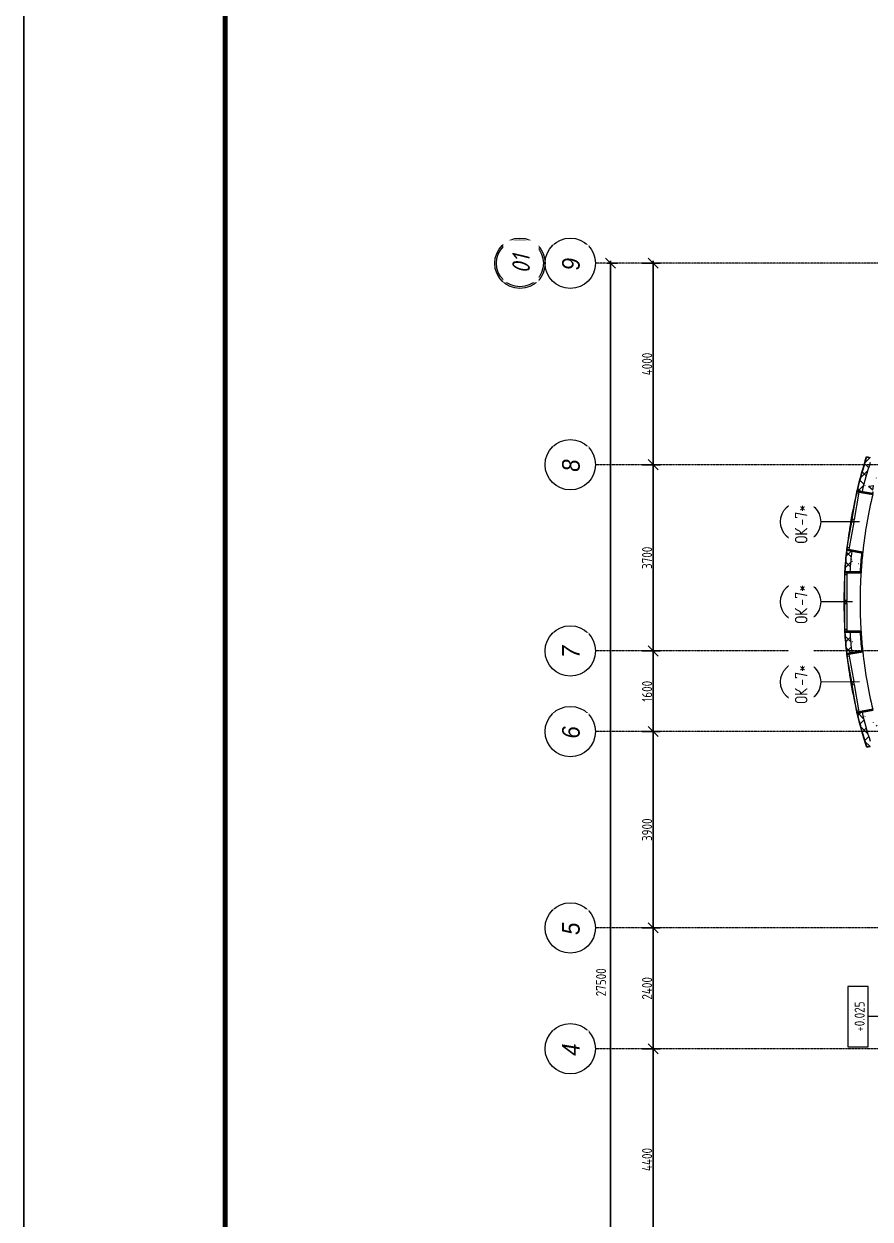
# Model space of a CAD drawing. Header units: millimetres. Extents: x -11854 to 4360091, y -19344 to 4989148.
# Drawn here: x -11854 to 4962, y 51879 to 75617 of the extents above; entities that cross this region are included whole.
import ezdxf

# ---------------------------------------------------------------- set-up
doc = ezdxf.new("R2010")
doc.units = ezdxf.units.MM
doc.linetypes.add('Линия сетки', pattern=[22.225, 12.7, -3.175, 3.175, -3.175])
doc.layers.get('0').update_dxf_attribs({"color": 254})
doc.layers.get('Defpoints').update_dxf_attribs({"color": 254})
for name, color, linetype, lineweight in [('A-ANNO-DIMS', 254, 'Continuous', 9), ('A-FLOR', 254, 'Continuous', 9), ('A-GLAZ', 254, 'Continuous', 9), ('A-GLAZ-IDEN', 254, 'Continuous', 9), ('A-WALL', 254, 'Continuous', 9), ('G-ANNO-DIMS', 254, 'Continuous', 9), ('S-GRID', 254, 'Continuous', 9), ('S-GRID-IDEN', 254, 'Continuous', 9)]:
    doc.layers.add(name, color=color, linetype=linetype, lineweight=lineweight)
doc.layers.add('РАМКА', color=7, linetype='Continuous')
doc.styles.add('Arial_I', font='arial.ttf', dxfattribs={"width": 0.9, "height": 350})
doc.styles.add('ISOCPEUR', font='isocpeur.ttf', dxfattribs={"width": 0.8, "height": 200})
doc.styles.add('ISOCPEUR_1', font='isocpeur.ttf', dxfattribs={"width": 0.8, "height": 250})
doc.styles.add('ISOCPEUR_I', font='isocpeui.ttf', dxfattribs={"width": 0.9, "height": 350})
doc.dimstyles.new('2_0_мм_ISOCPEUR', dxfattribs={"dimscale": 304.8, "dimtxt": 199.196235, "dimasz": 0.656168, "dimexe": 0.459318, "dimexo": 0.625, "dimgap": 0.065617, "dimtad": 1, "dimdec": 0, "dimtxsty": 'ISOCPEUR', "dimblk1": 'OBLIQUE', "dimblk2": 'OBLIQUE', "dimsah": 1, "dimcen": 2.5, "dimdle": 0.164042, "dimazin": 3, "dimtfac": 1, "dimtix": 1, "dimtmove": 0, "dimatfit": 3, "dimfxl": 0.787402, "dimfxlon": 1, "dimtvp": 1, "dimarcsym": 2})
doc.dimstyles.new('2_0_мм_ISOCPEUR_1', dxfattribs={"dimscale": 304.8, "dimtxt": 199.196235, "dimasz": 0.656168, "dimexe": 0.459318, "dimexo": 0.625, "dimgap": 0.065617, "dimtad": 1, "dimdec": 0, "dimtxsty": 'ISOCPEUR', "dimblk1": 'OBLIQUE', "dimblk2": 'OBLIQUE', "dimsah": 1, "dimcen": 2.5, "dimdle": 0.164042, "dimazin": 3, "dimtfac": 1, "dimtix": 1, "dimtmove": 1, "dimatfit": 3, "dimfxl": 0.787402, "dimfxlon": 1, "dimtvp": 1, "dimarcsym": 2})
pattern_1 = [(90, (23408.74, 513535.32), (-101.6, 406.4), [33.528, -271.272, 33.528, -271.272, -1625.6]), (90, (23408.74, 513535.32), (-101.6, 406.4), [-609.6, 33.528, -576.072, 33.528, -271.272, -711.2]), (90, (23408.74, 513535.32), (-101.6, 406.4), [-1524, 33.528, -169.672, 33.528, -474.472]), (210, (23357.94, 513687.72), (-301.152724, -291.18818), [33.528, -271.272, 33.528, -1896.872]), (210, (23357.94, 513687.72), (-301.152724, -291.18818), [-338.328, -271.272, 33.528, -576.072, -1016]), (210, (23357.94, 513687.72), (-301.152724, -291.18818), [-1219.2, 33.528, -271.272, 33.528, -677.672]), (210, (23357.94, 513687.72), (-301.152724, -291.18818), [-1557.528, -169.672, 33.528, -474.472]), (330, (23154.74, 513738.52), (402.752724, -115.21182), [33.528, -271.272, 33.528, -1896.872]), (330, (23154.74, 513738.52), (402.752724, -115.21182), [-338.328, -271.272, 33.528, -576.072, -1016]), (330, (23154.74, 513738.52), (402.752724, -115.21182), [-1219.2, 33.528, -271.272, 33.528, -677.672]), (330, (23154.74, 513738.52), (402.752724, -115.21182), [-1557.528, -169.672, 33.528, -474.472])]

# ---------------------------------------------------------------- blocks, each defined once
blk = doc.blocks.new('Окно 1800х800 - ОК 1200Х1800_ОК-3_1 _ВНУТРЕННИЕ ОКНА_ EI 31-V2-1Д')
at = {"layer": 'A-GLAZ', "lineweight": 18}
for p, q in [((-455, -110), (-415, -110)), ((-415, -150), (-455, -150)), ((-415, -110), (-415, -150)), ((665, -110), (705, -110)), ((665, -150), (665, -110)), ((705, -150), (665, -150))]:
    blk.add_line(p, q, dxfattribs=at)
at = {"layer": 'A-GLAZ'}
for p, q in [((-415, -110), (-415, -150)), ((-415, -110), (95, -110)), ((95, -150), (-415, -150)), ((155, -110), (95, -110)), ((95, -110), (95, -150)), ((95, -150), (155, -150)), ((155, -110), (665, -110)), ((155, -150), (155, -110)), ((665, -150), (155, -150)), ((665, -150), (665, -110))]:
    blk.add_line(p, q, dxfattribs=at)
blk = doc.blocks.new('Окно 1800х800 - ОК 1200Х1800_ОК-3_1 _ВНУТРЕННИЕ ОКНА_ EI 31-V3-1Д')
at = {"layer": 'A-GLAZ', "lineweight": 18}
for p, q in [((-455, -110), (-415, -110)), ((-415, -150), (-455, -150)), ((-415, -110), (-415, -150)), ((665, -110), (705, -110)), ((665, -150), (665, -110)), ((705, -150), (665, -150))]:
    blk.add_line(p, q, dxfattribs=at)
at = {"layer": 'A-GLAZ'}
for p, q in [((-415, -110), (-415, -150)), ((-415, -110), (95, -110)), ((95, -150), (-415, -150)), ((155, -110), (95, -110)), ((95, -110), (95, -150)), ((95, -150), (155, -150)), ((155, -110), (665, -110)), ((155, -150), (155, -110)), ((665, -150), (155, -150)), ((665, -150), (665, -110))]:
    blk.add_line(p, q, dxfattribs=at)
blk = doc.blocks.new('Окно 1800х800 - ОК 1200Х1800_ОК-3_1 _ВНУТРЕННИЕ ОКНА_ EI 31-7438847-1Д')
at = {"layer": 'A-GLAZ', "lineweight": 18}
for p, q in [((-455, -110), (-415, -110)), ((-415, -150), (-455, -150)), ((-415, -110), (-415, -150)), ((665, -110), (705, -110)), ((665, -150), (665, -110)), ((705, -150), (665, -150))]:
    blk.add_line(p, q, dxfattribs=at)
at = {"layer": 'A-GLAZ'}
for p, q in [((-415, -110), (-415, -150)), ((-415, -110), (95, -110)), ((95, -150), (-415, -150)), ((155, -110), (95, -110)), ((95, -110), (95, -150)), ((95, -150), (155, -150)), ((155, -110), (665, -110)), ((155, -150), (155, -110)), ((665, -150), (155, -150)), ((665, -150), (665, -110))]:
    blk.add_line(p, q, dxfattribs=at)
blk = doc.blocks.new('Ось сетки - Заголовок сетки - Окружность 5 мм-84278-1Д')
at = {"layer": 'S-GRID-IDEN'}
blk.add_circle((0, 0), 5, dxfattribs=at)
blk = doc.blocks.new('_Oblique')
at = {"color": 0, "linetype": 'ByBlock', "lineweight": -2}
blk.add_line((-0.5, -0.5), (0.5, 0.5), dxfattribs=at)
blk = doc.blocks.new('*D655')
at = {"layer": 'A-ANNO-DIMS', "color": 0, "lineweight": -2, "transparency": 16777216}
for p, q in [((-271, 70862), (-58, 70862)), ((-198, 43312), (-198, 70912)), ((-271, 43362), (-58, 43362))]:
    blk.add_line(p, q, dxfattribs=at)
at = {"layer": 'Defpoints', "color": 0, "transparency": 16777216}
for p in [(-290, 70862), (-198, 70862), (-290, 43362)]:
    blk.add_point(p, dxfattribs=at)
at = {"layer": 'A-ANNO-DIMS', "color": 0, "lineweight": -2, "transparency": 16777216, "xscale": 200, "yscale": 200, "zscale": 200}
for p, rotation in [((-198, 70862), 90), ((-198, 43362), 270)]:
    blk.add_blockref('_Oblique', p, dxfattribs=dict(at, rotation=rotation))
at = {"layer": 'A-ANNO-DIMS', "color": 0, "transparency": 16777216, "insert": (-484, 56303), "char_height": 200, "width": 666.54, "attachment_point": 1, "rotation": 90, "line_spacing_factor": 1.149209, "style": 'ISOCPEUR'}
blk.add_mtext('\\A1;27500', dxfattribs=at)
blk = doc.blocks.new('*D659')
at = {"layer": 'A-ANNO-DIMS', "color": 0, "lineweight": -2, "transparency": 16777216}
for p, q in [((650, 50812), (650, 55312)), ((429, 55262), (790, 55262)), ((429, 50862), (790, 50862))]:
    blk.add_line(p, q, dxfattribs=at)
at = {"layer": 'Defpoints', "color": 0, "transparency": 16777216}
for p in [(410, 55262), (650, 55262), (410, 50862)]:
    blk.add_point(p, dxfattribs=at)
at = {"layer": 'A-ANNO-DIMS', "color": 0, "lineweight": -2, "transparency": 16777216, "xscale": 200, "yscale": 200, "zscale": 200}
for p, rotation in [((650, 55262), 90), ((650, 50862), 270)]:
    blk.add_blockref('_Oblique', p, dxfattribs=dict(at, rotation=rotation))
at = {"layer": 'A-ANNO-DIMS', "color": 0, "transparency": 16777216, "insert": (530, 53062), "char_height": 200, "width": 570.01, "attachment_point": 5, "rotation": 90, "style": 'ISOCPEUR'}
blk.add_mtext('\\A1;4400', dxfattribs=at)
blk = doc.blocks.new('*D660')
at = {"layer": 'A-ANNO-DIMS', "color": 0, "lineweight": -2, "transparency": 16777216}
for p, q in [((650, 55212), (650, 57712)), ((429, 57662), (790, 57662)), ((429, 55262), (790, 55262))]:
    blk.add_line(p, q, dxfattribs=at)
at = {"layer": 'Defpoints', "color": 0, "transparency": 16777216}
for p in [(410, 57662), (650, 57662), (410, 55262)]:
    blk.add_point(p, dxfattribs=at)
at = {"layer": 'A-ANNO-DIMS', "color": 0, "lineweight": -2, "transparency": 16777216, "xscale": 200, "yscale": 200, "zscale": 200}
for p, rotation in [((650, 57662), 90), ((650, 55262), 270)]:
    blk.add_blockref('_Oblique', p, dxfattribs=dict(at, rotation=rotation))
at = {"layer": 'A-ANNO-DIMS', "color": 0, "transparency": 16777216, "insert": (530, 56462), "char_height": 200, "width": 551.62, "attachment_point": 5, "rotation": 90, "style": 'ISOCPEUR'}
blk.add_mtext('\\A1;2400', dxfattribs=at)
blk = doc.blocks.new('*D661')
at = {"layer": 'A-ANNO-DIMS', "color": 0, "lineweight": -2, "transparency": 16777216}
for p, q in [((429, 61562), (790, 61562)), ((650, 57612), (650, 61612)), ((429, 57662), (790, 57662))]:
    blk.add_line(p, q, dxfattribs=at)
at = {"layer": 'Defpoints', "color": 0, "transparency": 16777216}
for p in [(410, 61562), (650, 61562), (410, 57662)]:
    blk.add_point(p, dxfattribs=at)
at = {"layer": 'A-ANNO-DIMS', "color": 0, "lineweight": -2, "transparency": 16777216, "xscale": 200, "yscale": 200, "zscale": 200}
for p, rotation in [((650, 61562), 90), ((650, 57662), 270)]:
    blk.add_blockref('_Oblique', p, dxfattribs=dict(at, rotation=rotation))
at = {"layer": 'A-ANNO-DIMS', "color": 0, "transparency": 16777216, "insert": (530, 59612), "char_height": 200, "width": 533.23, "attachment_point": 5, "rotation": 90, "style": 'ISOCPEUR'}
blk.add_mtext('\\A1;3900', dxfattribs=at)
blk = doc.blocks.new('*D662')
at = {"layer": 'A-ANNO-DIMS', "color": 0, "lineweight": -2, "transparency": 16777216}
for p, q in [((429, 63162), (790, 63162)), ((650, 61512), (650, 63212)), ((429, 61562), (790, 61562))]:
    blk.add_line(p, q, dxfattribs=at)
at = {"layer": 'Defpoints', "color": 0, "transparency": 16777216}
for p in [(410, 63162), (650, 63162), (410, 61562)]:
    blk.add_point(p, dxfattribs=at)
at = {"layer": 'A-ANNO-DIMS', "color": 0, "lineweight": -2, "transparency": 16777216, "xscale": 200, "yscale": 200, "zscale": 200}
for p, rotation in [((650, 63162), 90), ((650, 61562), 270)]:
    blk.add_blockref('_Oblique', p, dxfattribs=dict(at, rotation=rotation))
at = {"layer": 'A-ANNO-DIMS', "color": 0, "transparency": 16777216, "insert": (530, 62362), "char_height": 200, "width": 496.46, "attachment_point": 5, "rotation": 90, "style": 'ISOCPEUR'}
blk.add_mtext('\\A1;1600', dxfattribs=at)
blk = doc.blocks.new('*D663')
at = {"layer": 'A-ANNO-DIMS', "color": 0, "lineweight": -2, "transparency": 16777216}
for p, q in [((429, 66862), (790, 66862)), ((650, 63112), (650, 66912)), ((429, 63162), (790, 63162))]:
    blk.add_line(p, q, dxfattribs=at)
at = {"layer": 'Defpoints', "color": 0, "transparency": 16777216}
for p in [(410, 66862), (650, 66862), (410, 63162)]:
    blk.add_point(p, dxfattribs=at)
at = {"layer": 'A-ANNO-DIMS', "color": 0, "lineweight": -2, "transparency": 16777216, "xscale": 200, "yscale": 200, "zscale": 200}
for p, rotation in [((650, 66862), 90), ((650, 63162), 270)]:
    blk.add_blockref('_Oblique', p, dxfattribs=dict(at, rotation=rotation))
at = {"layer": 'A-ANNO-DIMS', "color": 0, "transparency": 16777216, "insert": (530, 65012), "char_height": 200, "width": 533.23, "attachment_point": 5, "rotation": 90, "style": 'ISOCPEUR'}
blk.add_mtext('\\A1;3700', dxfattribs=at)
blk = doc.blocks.new('*D664')
at = {"layer": 'A-ANNO-DIMS', "color": 0, "lineweight": -2, "transparency": 16777216}
for p, q in [((429, 70862), (790, 70862)), ((650, 66812), (650, 70912)), ((429, 66862), (790, 66862))]:
    blk.add_line(p, q, dxfattribs=at)
at = {"layer": 'Defpoints', "color": 0, "transparency": 16777216}
for p in [(410, 70862), (650, 70862), (410, 66862)]:
    blk.add_point(p, dxfattribs=at)
at = {"layer": 'A-ANNO-DIMS', "color": 0, "lineweight": -2, "transparency": 16777216, "xscale": 200, "yscale": 200, "zscale": 200}
for p, rotation in [((650, 70862), 90), ((650, 66862), 270)]:
    blk.add_blockref('_Oblique', p, dxfattribs=dict(at, rotation=rotation))
at = {"layer": 'A-ANNO-DIMS', "color": 0, "transparency": 16777216, "insert": (530, 68862), "char_height": 200, "width": 551.62, "attachment_point": 5, "rotation": 90, "style": 'ISOCPEUR'}
blk.add_mtext('\\A1;4000', dxfattribs=at)
blk = doc.blocks.new('Ось сетки - Заголовок сетки - Окружность 5 ДВОЙНОЙ мм-2920442-1Д')
at = {"layer": 'S-GRID-IDEN'}
for radius in [5, 4.67]:
    blk.add_circle((0, 0), radius, dxfattribs=at)
blk = doc.blocks.new('Высотные отметки - Высотная отметка - Рамка-81980-1Д')
at = {"layer": 'G-ANNO-DIMS'}
for p, q in [((6.03, 4.03), (-5.98, 4.03)), ((-5.98, 4.03), (-5.98, 0)), ((6.03, 0), (6.03, 4.03)), ((-5.98, 0), (6.03, 0))]:
    blk.add_line(p, q, dxfattribs=at)
blk = doc.blocks.new('Марка окна - Марка окна-2857-1Д')
at = {"layer": 'A-GLAZ-IDEN'}
blk.add_circle((0, 0), 4, dxfattribs=at)

msp = doc.modelspace()

# ---------------------------------------------------------------- hatches: boundary and pattern name
at = {"layer": 'A-WALL'}
h = msp.add_hatch(dxfattribs=at)
h.set_pattern_fill('FP_1', color=8, angle=90, style=0, pattern_type=2)
h.set_pattern_definition([(135, (23408.74, 513535.32), (-106.066017, -106.066017), []), (225, (23408.74, 513535.32), (106.066017, -106.066017), [])])
h.paths.add_polyline_path([(4962, 66998.3), (4893.4, 67020.3), (4824.5, 66796.8), (4750.9, 66530.8), (4703.7, 66344.9), (4802.4, 66327.7), (4877.5, 66617.9), (4962, 66905.6), (4962, 66912.4)])
h.paths.add_polyline_path([(4962, 61362.4), (4962, 61369.2), (4877.5, 61657), (4802.4, 61947.3), (4703.7, 61930), (4761.7, 61701.6), (4825.5, 61474.7), (4895, 61249.5), (4962, 61271.1)])
h.paths.add_polyline_path([(4596.1, 65145.6), (4497.3, 65162.8), (4476.3, 64947.4), (4460.5, 64737.4), (4560.7, 64737.4), (4576.7, 64947.4)])
h.paths.add_polyline_path([(4596, 63129.4), (4573.8, 63363.9), (4560.7, 63537.4), (4460.5, 63537.4), (4476.5, 63324.6), (4497.3, 63112.2)])
h = msp.add_hatch(dxfattribs=at)
h.set_pattern_fill('FP_2', color=8, angle=90, style=0, pattern_type=2)
h.set_pattern_definition([(140, (23408.74, 513535.3), (63.7558, 728.7365), [76.2, -838.2]), (85, (23408.74, 513535.3), (-764.2276, -140.9716), [60.96, -670.56]), (190.451, (23414.05, 513596.05), (-700.4668, 587.77), [64.76, -712.36]), (136.184, (23205.5, 513535.3), (168.171, 1084.3162), [114.3, -1257.3]), (186.636, (23219.6, 513625.7), (-989.7098, 949.61), [97.14, -1068.54]), (81.184, (23205.5, 513535.3), (-989.7012, 949.6206), [91.44, -1005.84]), (111, (23256.34, 513636.9), (409.0606, 606.4579), [76.2, -838.2]), (56, (23256.34, 513636.9), (-736.7529, 247.2083), [60.96, -670.56]), (161.451, (23290.4, 513687.46), (-327.6855, 853.6683), [64.76, -712.36]), (127.5, (23408.74, 513535.32), (-338.22012, 12.3547), [6.706, -655.726, 6.706, -674.014, -673.1]), (127.5, (23408.74, 513535.32), (-338.22012, 12.3547), [-1343.152, 6.706, -666.394]), (97.5, (23408.74, 513535.32), (-400.72213, 267.27887), [6.706, -381.406, 6.706, -640.486, -256.54]), (97.5, (23408.74, 513535.32), (-400.72213, 267.27887), [-1035.304, 6.706, -249.834]), (57.5, (23408.74, 513308.76), (22.91534, 542.36333), [6.706, -247.294, 6.706, -1837.334]), (57.5, (23408.74, 513308.76), (22.91534, 542.36333), [-260.706, -785.774, 6.706, -1044.854]), (47.5, (23408.74, 513207.16), (-101.7071, 592.51696), [6.706, -323.494, 6.706, -1266.342]), (47.5, (23408.74, 513207.16), (-101.7071, 592.51696), [-336.906, -519.582, 6.706, -740.054])])
h.paths.add_polyline_path([(5112.4, 61562.4), (5106.6, 61582.4), (5050.9, 61781.5), (4999.8, 61981.7), (4802.4, 61947.3), (4877.5, 61657), (4962, 61369.2), (4962, 61562.4)])
h.paths.add_polyline_path([(5112.4, 66712.4), (4962, 66712.4), (4962, 66905.6), (4877.5, 66617.9), (4802.4, 66327.7), (4999.8, 66293.2), (5061.3, 66530.8)])
h.paths.add_polyline_path([(4793.5, 65111.1), (4596.1, 65145.6), (4576.1, 64941.7), (4560.7, 64737.4), (4761.1, 64737.4), (4777.6, 64947.4)])
h.paths.add_polyline_path([(4793.5, 63163.8), (4774.4, 63363.9), (4761.1, 63537.4), (4560.7, 63537.4), (4576.1, 63333.2), (4596, 63129.4)])
h = msp.add_hatch(dxfattribs=at)
h.set_pattern_fill('FP_5', color=8, angle=90, style=0, pattern_type=2)
h.set_pattern_definition(pattern_1)
h.paths.add_polyline_path([(5133.3, 66712.4), (5112.4, 66712.4), (5053.6, 66503.5), (4999.8, 66293.2), (5019.6, 66289.8), (5082.1, 66530.8), (5130.3, 66702.4)])
h.paths.add_polyline_path([(5127.4, 61582.4), (5071.2, 61783.2), (5019.6, 61985.2), (4999.8, 61981.7), (5051.2, 61780.4), (5106.6, 61582.4)])
h.paths.add_polyline_path([(4813.2, 65107.7), (4793.5, 65111.1), (4775.4, 64924.4), (4761.1, 64737.4), (4781.2, 64737.4), (4797.7, 64947.4)])
h.paths.add_polyline_path([(4813.2, 63167.3), (4794.4, 63363.9), (4781.2, 63537.4), (4761.1, 63537.4), (4775.4, 63350.5), (4793.5, 63163.8)])
h = msp.add_hatch(dxfattribs=at)
h.set_pattern_fill('FP_5', color=8, angle=90, style=0, pattern_type=2)
h.set_pattern_definition(pattern_1)
h.paths.add_polyline_path([(4816.7, 65127.4), (4500.8, 65182.5), (4497.3, 65162.8), (4813.2, 65107.7)])
h = msp.add_hatch(dxfattribs=at)
h.set_pattern_fill('FP_5', color=8, angle=90, style=0, pattern_type=2)
h.set_pattern_definition(pattern_1)
h.paths.add_polyline_path([(4781.2, 64737.4), (4460.5, 64737.4), (4460.5, 64717.4), (4781.2, 64717.4)])
h = msp.add_hatch(dxfattribs=at)
h.set_pattern_fill('FP_5', color=8, angle=90, style=0, pattern_type=2)
h.set_pattern_definition(pattern_1)
h.paths.add_polyline_path([(4781.2, 63557.4), (4460.5, 63557.4), (4460.5, 63537.4), (4781.2, 63537.4)])
h = msp.add_hatch(dxfattribs=at)
h.set_pattern_fill('FP_5', color=8, angle=90, style=0, pattern_type=2)
h.set_pattern_definition(pattern_1)
h.paths.add_polyline_path([(5019.6, 61985.1), (5016.1, 62004.8), (4700.2, 61949.7), (4703.7, 61930)])

# ---------------------------------------------------------------- linework, layer by layer
at = {"layer": 'A-FLOR', "color": 8}
msp.add_line((4935, 61262.4), (4962, 61262.4), dxfattribs=at)
for start, end in [(162.67937, 162.96503), (164.43809, 164.83746), (166.61075, 167.31933), (168.55191, 169.33484), (170.49639, 171.30797), (172.44632, 173.26438), (174.74213, 174.95948), (176.66858, 177.46501), (178.61468, 179.43065), (180.56742, 181.38352), (182.5328, 183.32968), (185.03843, 185.25292), (186.73348, 187.55151), (188.68977, 189.50152), (190.66264, 191.44605), (192.67739, 193.38723), (195.16367, 195.56118), (197.0304, 197.31756)]:
    msp.add_arc((13861.4, 64137.4), 9420, start, end, dxfattribs=at)
at = {"layer": 'A-GLAZ-IDEN', "color": 8}
for p, q in [((4748.9, 65728), (3980.6, 65727.1)), ((4611.1, 64137.4), (3980.6, 64136.5)), ((4748.9, 62547), (3980.6, 62546.1))]:
    msp.add_line(p, q, dxfattribs=at)
at = {"layer": 'A-WALL', "color": 8, "lineweight": 25}
for p, q in [((4962, 66998.3), (4893.4, 67020.3)), ((4703.7, 66344.9), (4700.2, 66325.2)), ((4700.2, 66325.2), (5016.1, 66270.1)), ((4703.7, 66344.9), (5019.6, 66289.8)), ((4500.8, 65182.5), (4497.3, 65162.8)), ((4813.2, 65107.7), (4497.3, 65162.8)), ((4816.7, 65127.4), (4500.8, 65182.5)), ((4813.2, 65107.7), (4816.7, 65127.4)), ((4460.5, 64737.4), (4781.2, 64737.4)), ((4781.2, 64737.4), (4460.5, 64737.4)), ((4460.5, 64737.4), (4460.5, 64717.4)), ((4460.5, 64717.4), (4781.2, 64717.4)), ((4781.2, 64717.4), (4781.2, 64737.4)), ((4781.2, 63557.4), (4460.5, 63557.4)), ((4460.5, 63557.4), (4460.5, 63537.4)), ((4781.2, 63537.4), (4460.5, 63537.4)), ((4460.5, 63537.4), (4781.2, 63537.4)), ((4781.2, 63537.4), (4781.2, 63557.4)), ((4497.3, 63112.2), (4813.2, 63167.3)), ((4813.5, 63167.4), (4497.6, 63112.4)), ((4501.1, 63092.7), (4817, 63147.7)), ((4817, 63147.7), (4813.5, 63167.4)), ((4497.6, 63112.4), (4501.1, 63092.7)), ((5016.1, 62004.8), (4700.2, 61949.7)), ((5019.6, 61985.2), (4703.7, 61930)), ((4703.7, 61930), (5019.6, 61985.1)), ((4700.2, 61949.7), (4703.7, 61930)), ((4895, 61249.5), (4962, 61271.1))]:
    msp.add_line(p, q, dxfattribs=at)
for radius, start, end in [(9420, 162.17918, 166.44707), (9420, 173.75084, 176.34809), (9100, 173.87944, 176.21949), (9420, 183.65186, 186.24837), (9100, 183.78046, 186.11977), (9420, 193.55214, 197.85274)]:
    msp.add_arc((13861.4, 64137.4), radius, start, end, dxfattribs=at)
at = {"layer": 'A-WALL', "color": 8}
for radius, start, end in [(9320, 162.72154, 166.40784), (9420, 166.44707, 173.75084), (9100, 166.44456, 173.75336), (9320, 173.79008, 176.30885), (9120, 173.87114, 176.22779), (9120, 173.87114, 176.22779), (9420, 176.34809, 183.65186), (9100, 176.34557, 183.65437), (9320, 183.6911, 186.20913), (9120, 183.77216, 186.12807), (9120, 183.77216, 186.12807), (9100, 186.24553, 193.55523), (9420, 186.24837, 193.55214), (9320, 193.59137, 197.27846)]:
    msp.add_arc((13861.4, 64137.4), radius, start, end, dxfattribs=at)
at = {"layer": 'G-ANNO-DIMS', "color": 8}
for p, q in [((4924.6, 55903.8), (4924.6, 55898.1)), ((5845.4, 55903.8), (4924.6, 55903.8))]:
    msp.add_line(p, q, dxfattribs=at)
at = {"layer": 'S-GRID', "color": 8, "linetype": 'Линия сетки'}
for p, q in [((24894.1, 70862.4), (-496.2, 70862.4)), ((24494.1, 70862.4), (-496.2, 70862.4)), ((24894.1, 66862.4), (-496.2, 66862.4)), ((24894.1, 63162.4), (-496.2, 63162.4)), ((24894.1, 61562.4), (-496.2, 61562.4)), ((24894.1, 57662.4), (-496.2, 57662.4)), ((24894.1, 55262.4), (-496.2, 55262.4))]:
    msp.add_line(p, q, dxfattribs=at)

# ---------------------------------------------------------------- block references
at = {"layer": 'A-GLAZ', "color": 8}
for name, p, rotation in [('Окно 1800х800 - ОК 1200Х1800_ОК-3_1 _ВНУТРЕННИЕ ОКНА_ EI 31-7438847-1Д', (4770.4, 65851.1), 260.0989583272112), ('Окно 1800х800 - ОК 1200Х1800_ОК-3_1 _ВНУТРЕННИЕ ОКНА_ EI 31-V3-1Д', (4611.1, 64262.4), 269.9999731502101), ('Окно 1800х800 - ОК 1200Х1800_ОК-3_1 _ВНУТРЕННИЕ ОКНА_ EI 31-V2-1Д', (4727.4, 62670.1), 279.9002524985127)]:
    msp.add_blockref(name, p, dxfattribs=dict(at, rotation=rotation))
at = {"layer": 'A-GLAZ-IDEN', "color": 8, "xscale": 99.99999999999991, "yscale": 99.99999999999991, "zscale": 99.99999999999991, "rotation": 90}
for p in [(3580.4, 65728), (3580.4, 64137.4), (3580.4, 62547)]:
    msp.add_blockref('Марка окна - Марка окна-2857-1Д', p, dxfattribs=at)
at = {"layer": 'G-ANNO-DIMS', "color": 8, "xscale": 99.99999999999991, "yscale": 99.99999999999991, "zscale": 99.99999999999991, "rotation": 90}
msp.add_blockref('Высотные отметки - Высотная отметка - Рамка-81980-1Д', (4924.6, 55898.1), dxfattribs=at)
at = {"layer": 'S-GRID-IDEN', "color": 8, "xscale": 99.99999999999991, "yscale": 99.99999999999991, "zscale": 99.99999999999991, "rotation": 90}
for name, p in [('Ось сетки - Заголовок сетки - Окружность 5 ДВОЙНОЙ мм-2920442-1Д', (-1996.2, 70862.4)), ('Ось сетки - Заголовок сетки - Окружность 5 мм-84278-1Д', (-996.2, 70862.4)), ('Ось сетки - Заголовок сетки - Окружность 5 мм-84278-1Д', (-996.2, 66862.4)), ('Ось сетки - Заголовок сетки - Окружность 5 мм-84278-1Д', (-996.2, 63162.4)), ('Ось сетки - Заголовок сетки - Окружность 5 мм-84278-1Д', (-996.2, 61562.4)), ('Ось сетки - Заголовок сетки - Окружность 5 мм-84278-1Д', (-996.2, 57662.4)), ('Ось сетки - Заголовок сетки - Окружность 5 мм-84278-1Д', (-996.2, 55262.4))]:
    msp.add_blockref(name, p, dxfattribs=at)

# ---------------------------------------------------------------- dimensions: what is measured, and where the dimension line sits
at = {"layer": 'A-ANNO-DIMS', "color": 8}
dim = msp.add_linear_dim(base=(-197.8, 70862.4), p1=(-289.9, 43362.4), p2=(-289.9, 70862.4), angle=90, dimstyle='2_0_мм_ISOCPEUR', override={"dimfxl": 27499.998754}, dxfattribs=at)
dim.commit()
dim.dimension.update_dxf_attribs({"geometry": '*D655', "text_midpoint": (-197.8, 56636.1), "dimtype": 160})
for base, p1, p2, override, picture, middle in [((650.1, 70862.4), (410.1, 66862.4), (410.1, 70862.4), {"dimfxl": 4000}, '*D664', (530.1, 68862.4)), ((650.1, 66862.4), (410.1, 63162.4), (410.1, 66862.4), {"dimfxl": 3700}, '*D663', (530.1, 65012.4)), ((650.1, 63162.4), (410.1, 61562.4), (410.1, 63162.4), {"dimfxl": 1600}, '*D662', (530.1, 62362.4)), ((650.1, 61562.4), (410.1, 57662.4), (410.1, 61562.4), {"dimfxl": 3900}, '*D661', (530.1, 59612.4)), ((650.1, 57662.4), (410.1, 55262.4), (410.1, 57662.4), {"dimfxl": 2400}, '*D660', (530.1, 56462.4)), ((650.1, 55262.4), (410.1, 50862.4), (410.1, 55262.4), {"dimfxl": 4399.998754}, '*D659', (530.1, 53062.4))]:
    dim = msp.add_linear_dim(base=base, p1=p1, p2=p2, angle=90, dimstyle='2_0_мм_ISOCPEUR_1', override=override, dxfattribs=at)
    dim.commit()
    dim.dimension.update_dxf_attribs({"geometry": picture, "text_midpoint": middle})

# ---------------------------------------------------------------- next in the draw order: texts
at = {"layer": 'A-GLAZ-IDEN', "color": 8, "char_height": 250, "width": 432.911, "attachment_point": 1, "rotation": 90, "style": 'ISOCPEUR_1', "bg_fill": 2}
for insert in [(3467.3, 65295.5), (3467.3, 63705), (3467.3, 62114.5)]:
    msp.add_mtext('ОК', dxfattribs=dict(at, insert=insert))
at = {"layer": 'G-ANNO-DIMS', "color": 8, "insert": (4653.3, 55600.3), "char_height": 200, "width": 714.692, "attachment_point": 1, "rotation": 90, "line_spacing_factor": 1.149209, "style": 'ISOCPEUR', "bg_fill": 3, "box_fill_scale": 1.25, "bg_fill_color": 9, "bg_fill_true_color": 13158600, "bg_fill_transparency": 0}
msp.add_mtext('+0.025', dxfattribs=at)
at = {"layer": 'S-GRID-IDEN', "color": 8, "char_height": 350, "attachment_point": 1, "rotation": 90, "bg_fill": 2}
for s, insert, width, style in [('01', (-2148.3, 70659.8), 483.418, 'ISOCPEUR_I'), ('\\fArial|b0|i1|c204|p34|;\\W.9;9', (-1158.6, 70722.3), 331.899, 'Arial_I'), ('\\fArial|b0|i1|c204|p34|;\\W.9;8', (-1158.6, 66722.3), 331.899, 'Arial_I'), ('\\fArial|b0|i1|c204|p34|;\\W.9;7', (-1158.6, 63022.3), 331.899, 'Arial_I'), ('\\fArial|b0|i1|c204|p34|;\\W.9;6', (-1158.6, 61422.3), 331.899, 'Arial_I'), ('\\fArial|b0|i1|c204|p34|;\\W.9;5', (-1158.6, 57522.3), 331.899, 'Arial_I'), ('\\fArial|b0|i1|c204|p34|;\\W.9;4', (-1158.6, 55122.3), 331.899, 'Arial_I')]:
    msp.add_mtext(s, dxfattribs=dict(at, insert=insert, width=width, style=style))

# ---------------------------------------------------------------- next in the draw order: texts
at = {"layer": 'A-GLAZ-IDEN', "color": 8, "char_height": 250, "width": 606.076, "attachment_point": 1, "rotation": 90, "style": 'ISOCPEUR_1', "bg_fill": 2}
for insert in [(3467.3, 65652.7), (3467.3, 64062.1), (3467.3, 62471.7)]:
    msp.add_mtext('-7*', dxfattribs=dict(at, insert=insert))

# ---------------------------------------------------------------- next in the draw order: linework, layer by layer
at = {"layer": 'РАМКА', "lineweight": 25}
msp.add_lwpolyline([(-11854, -19344), (156346, -19344), (156346, 99456), (-11854, 99456)], close=True, dxfattribs=at)
at = {"layer": 'РАМКА', "lineweight": 70}
msp.add_lwpolyline([(-7854, -18344), (155346, -18344), (155346, 98456), (-7854, 98456)], close=True, dxfattribs=at)

doc.saveas('drawing.dxf')
